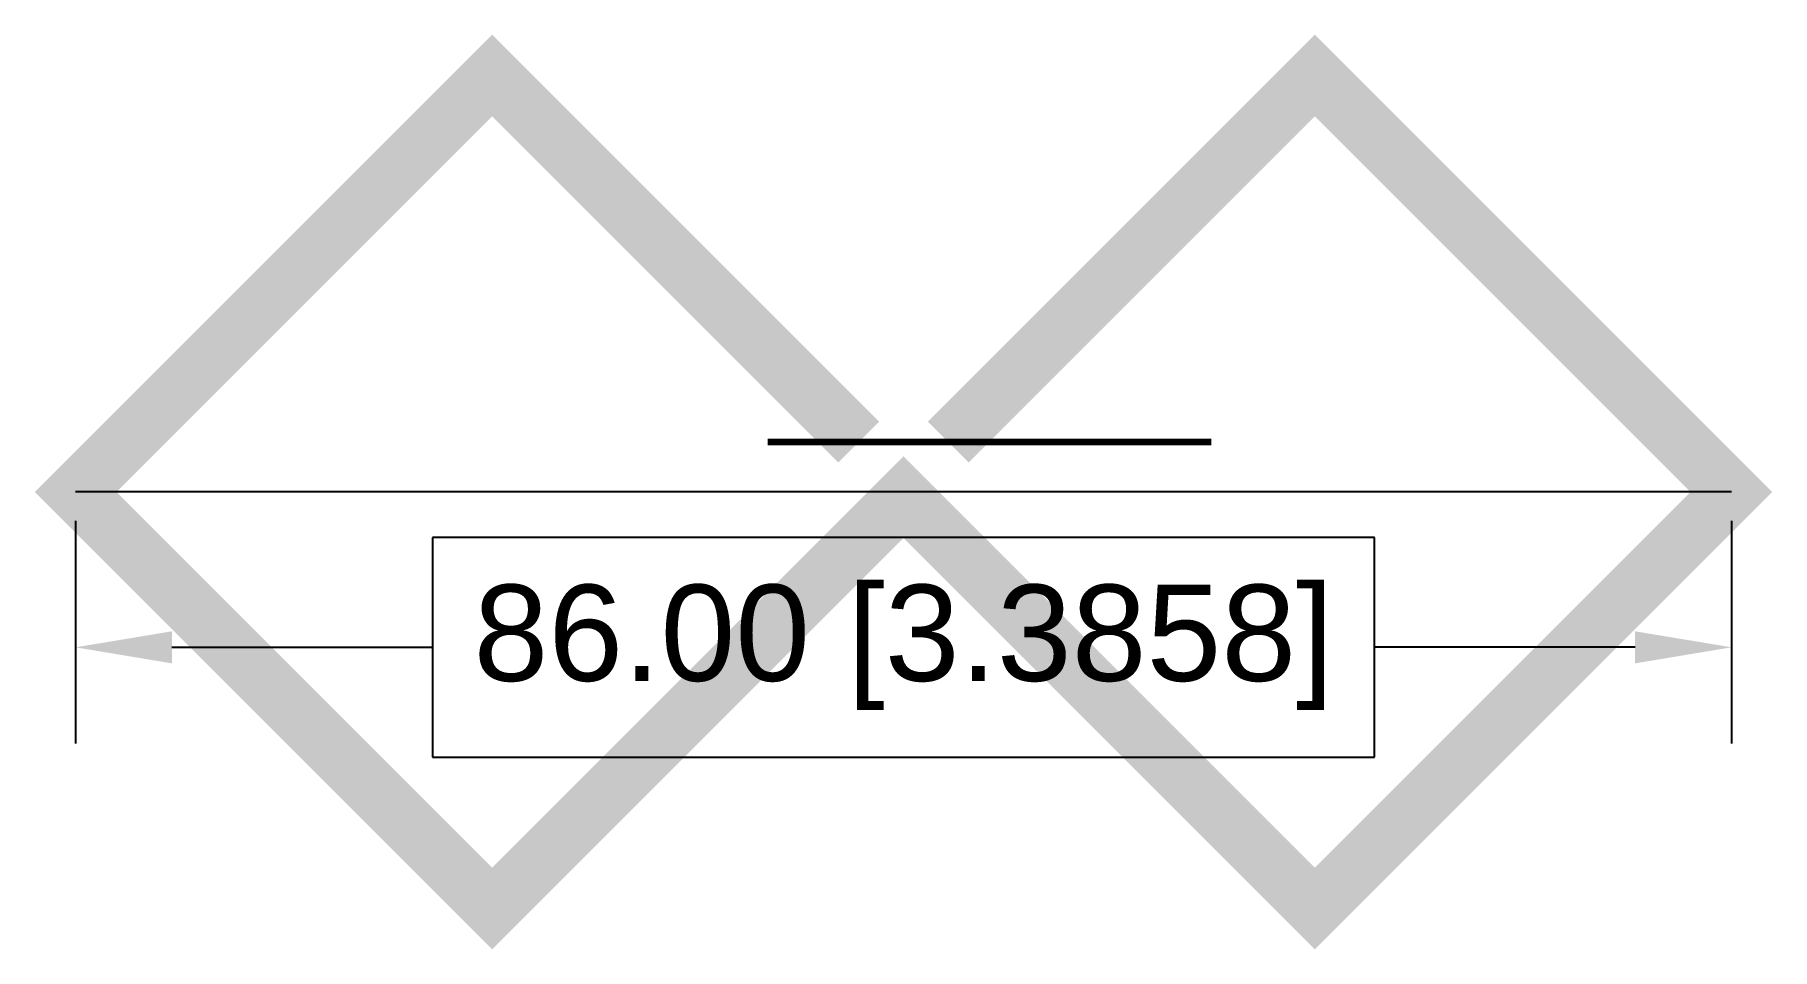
# Model space of a CAD drawing. Header units: millimetres. Extents: x 2944.1 to 3034.4, y 2304 to 2351.5.
import ezdxf

# ---------------------------------------------------------------- set-up
doc = ezdxf.new("R2010")
doc.units = ezdxf.units.MM
doc.header["$MEASUREMENT"] = 0
doc.styles.get("Standard").update_dxf_attribs({"font": 'arial.ttf'})
doc.dimstyles.get("Standard").update_dxf_attribs({"dimtxt": 5, "dimasz": 5, "dimexe": 5, "dimexo": 1.5, "dimgap": -2.5, "dimtad": 0, "dimtih": 1, "dimtoh": 1, "dimzin": 0, "dimdsep": 46, "dimtxsty": 'Standard', "dimcen": 5, "dimazin": 0, "dimtfac": 1, "dimtofl": 0, "dimtmove": 0, "dimatfit": 3, "dimfxl": 1, "dimtolj": 1, "dimtzin": 0, "dimarcsym": 0})

# ---------------------------------------------------------------- blocks, each defined once
blk = doc.blocks.new('*D8')
at = {"color": 0, "lineweight": -2, "transparency": 16777216}
for p, q in [((2946.25, 2326.248), (2946.25, 2314.678)), ((3032.25, 2326.248), (3032.25, 2314.678)), ((3013.714, 2325.382), (2964.785, 2325.382)), ((2964.785, 2325.382), (2964.785, 2313.973)), ((3013.714, 2313.973), (3013.714, 2325.382)), ((2951.25, 2319.678), (2964.785, 2319.678)), ((3027.25, 2319.678), (3013.714, 2319.678)), ((2964.785, 2313.973), (3013.714, 2313.973))]:
    blk.add_line(p, q, dxfattribs=at)
at = {"color": 0, "transparency": 16777216}
for points in [[(2951.25, 2320.511), (2951.25, 2318.844), (2946.25, 2319.678)], [(3027.25, 2320.511), (3027.25, 2318.844), (3032.25, 2319.678)]]:
    blk.add_solid(points, dxfattribs=at)
at = {"layer": 'Defpoints', "color": 0, "transparency": 16777216}
for p in [(2946.25, 2327.748), (3032.25, 2327.748), (3032.25, 2319.678)]:
    blk.add_point(p, dxfattribs=at)
at = {"color": 0, "transparency": 16777216, "insert": (2989.25, 2319.678), "char_height": 5, "attachment_point": 5}
blk.add_mtext('\\A1;86.00 [3.3858]', dxfattribs=at)

msp = doc.modelspace()

# ---------------------------------------------------------------- linework, layer by layer
at = {"lineweight": 200}
msp.add_line((2982.199, 2330.346), (3005.226, 2330.346), dxfattribs=at)
msp.add_line((3032.25, 2327.748), (2946.25, 2327.748))
at = {"lineweight": 200, "const_width": 3}
msp.add_lwpolyline([(2986.926, 2330.346), (2967.887, 2349.385), (2946.25, 2327.748), (2967.887, 2306.11), (2989.25, 2327.473), (3010.612, 2306.11), (3032.25, 2327.748), (3010.612, 2349.385), (2991.573, 2330.346)], dxfattribs=at)

# ---------------------------------------------------------------- dimensions: what is measured, and where the dimension line sits
dim = msp.add_linear_dim(base=(3032.25, 2319.678), p1=(2946.25, 2327.748), p2=(3032.25, 2327.748), dimstyle='Standard')
dim.commit()
dim.dimension.update_dxf_attribs({"geometry": '*D8', "text_midpoint": (2989.25, 2319.678)})

doc.saveas('drawing.dxf')
